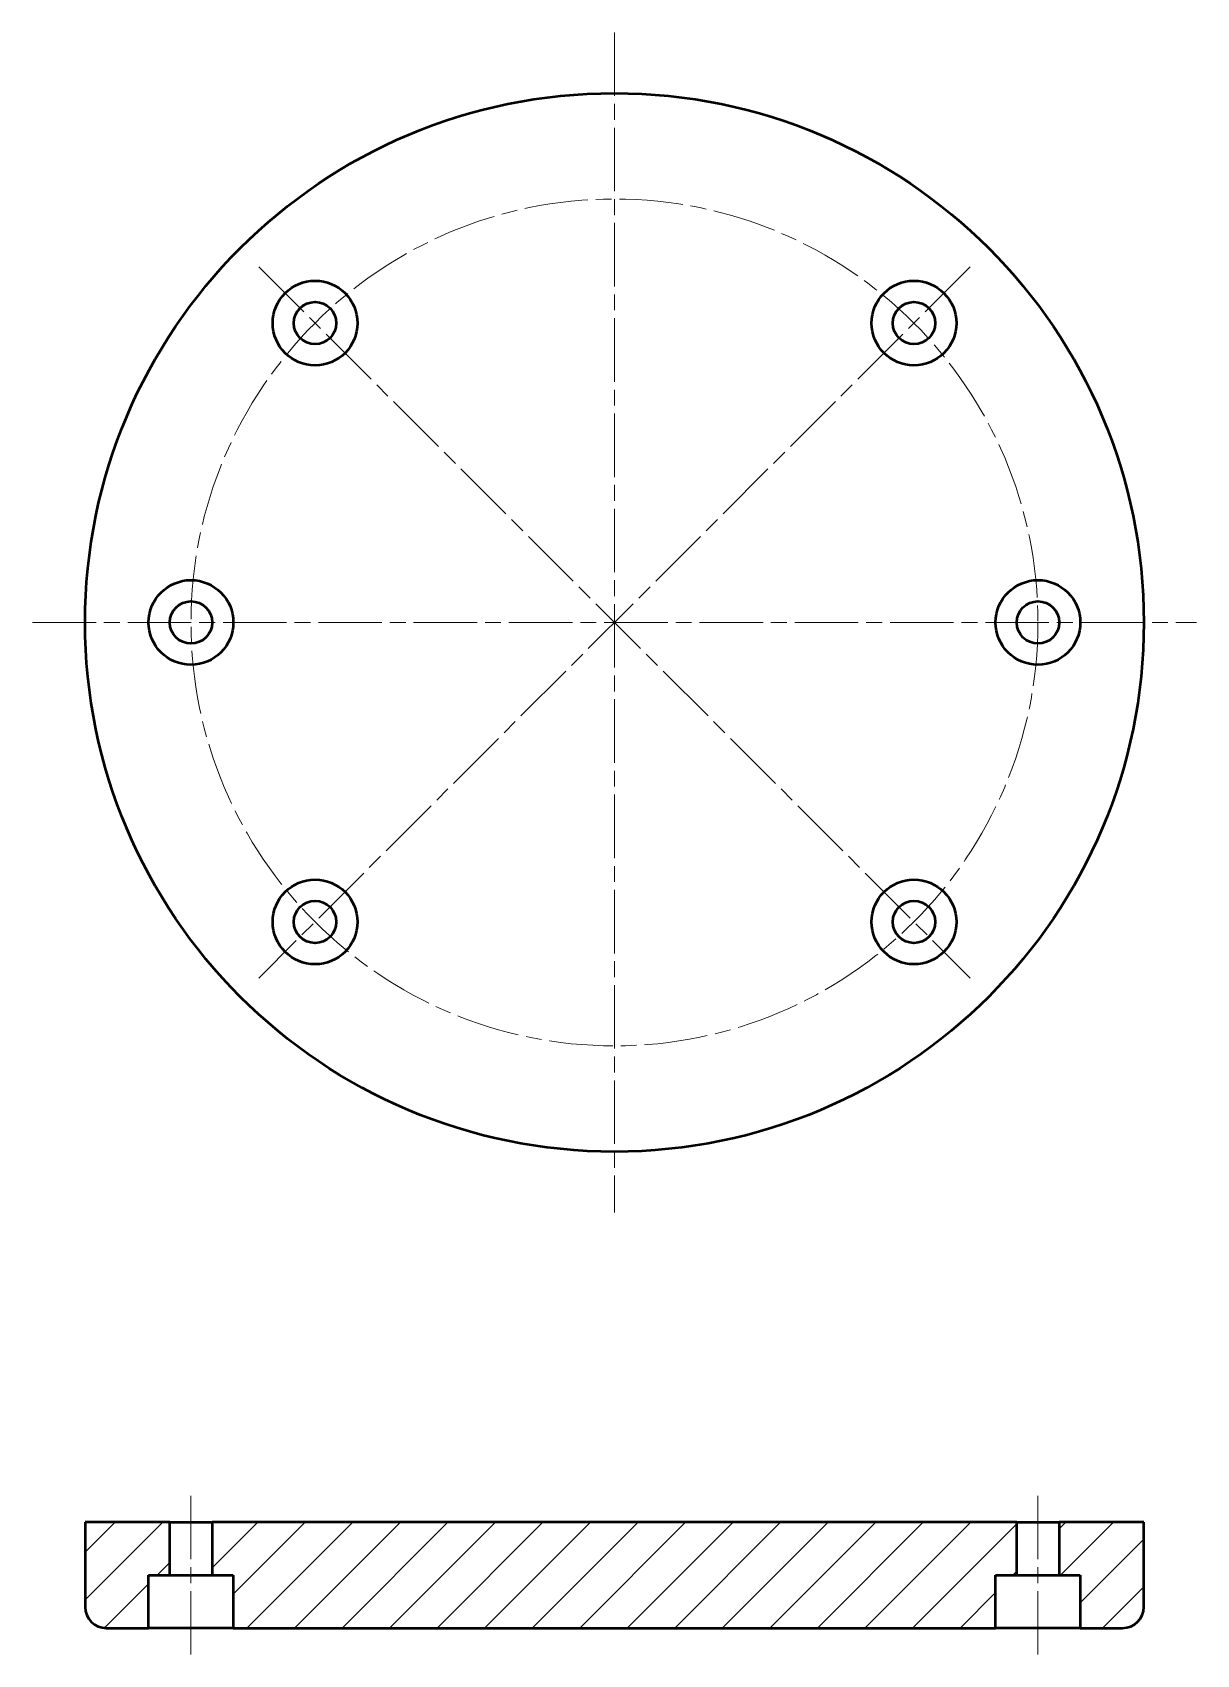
# Model space of a CAD drawing. Header units: millimetres. Extents: x 139 to 249, y 301 to 454.
import ezdxf

# ---------------------------------------------------------------- set-up
doc = ezdxf.new("R2010")
doc.units = ezdxf.units.MM
doc.linetypes.add('AM_ISO08W050x2', pattern=[9, 6, -0.75, 1.5, -0.75])
doc.layers.add('Netmanh', color=5, linetype='Continuous', lineweight=13)
doc.layers.add('Visible (ISO)', color=7, linetype='Continuous', lineweight=50)

msp = doc.modelspace()

# ---------------------------------------------------------------- hatches: boundary and pattern name
at = {"layer": 'Netmanh'}
h = msp.add_hatch(dxfattribs=at)
h.set_pattern_fill('ANSI31', color=256)
h.paths.add_polyline_path([(230.27, 308.24), (232.27, 308.24), (232.27, 313.24), (194.27, 313.24), (156.27, 313.24), (156.27, 308.24), (158.27, 308.24), (158.27, 303.24), (194.27, 303.24), (230.27, 303.24)])
h.paths.add_polyline_path([(152.27, 313.24), (144.27, 313.24), (144.27, 305.24, 0.414214), (146.27, 303.24), (150.27, 303.24), (150.27, 308.24), (152.27, 308.24)])
h.paths.add_polyline_path([(244.27, 313.24), (236.27, 313.24), (236.27, 308.24), (238.27, 308.24), (238.27, 303.24), (242.27, 303.24, 0.414214), (244.27, 305.24)])

# ---------------------------------------------------------------- linework, layer by layer
at = {"layer": 'Netmanh', "linetype": 'AM_ISO08W050x2'}
for p, q in [((194.27, 453.98), (194.27, 342.5)), ((227.86, 431.83), (160.68, 364.65)), ((160.68, 431.83), (227.86, 364.65)), ((139.3, 398.24), (249.25, 398.24)), ((154.27, 315.74), (154.27, 300.74)), ((234.27, 315.74), (234.27, 300.74))]:
    msp.add_line(p, q, dxfattribs=at)
msp.add_circle((194.27, 398.24), 40, dxfattribs=at)
at = {"layer": 'Visible (ISO)'}
for p, q in [((144.27, 313.24), (144.27, 305.24)), ((152.27, 313.24), (144.27, 313.24)), ((152.27, 313.24), (156.27, 313.24)), ((152.27, 308.24), (152.27, 313.24)), ((156.27, 313.24), (156.27, 308.24)), ((194.27, 313.24), (156.27, 313.24)), ((232.27, 313.24), (194.27, 313.24)), ((232.27, 313.24), (236.27, 313.24)), ((232.27, 308.24), (232.27, 313.24)), ((236.27, 313.24), (236.27, 308.24)), ((244.27, 313.24), (236.27, 313.24)), ((244.27, 305.24), (244.27, 313.24)), ((150.27, 308.24), (152.27, 308.24)), ((150.27, 303.24), (150.27, 308.24)), ((152.27, 308.24), (156.27, 308.24)), ((156.27, 308.24), (158.27, 308.24)), ((158.27, 308.24), (158.27, 303.24)), ((230.27, 308.24), (232.27, 308.24)), ((230.27, 303.24), (230.27, 308.24)), ((232.27, 308.24), (236.27, 308.24)), ((236.27, 308.24), (238.27, 308.24)), ((238.27, 308.24), (238.27, 303.24)), ((146.27, 303.24), (150.27, 303.24)), ((158.27, 303.24), (150.27, 303.24)), ((158.27, 303.24), (194.27, 303.24)), ((194.27, 303.24), (230.27, 303.24)), ((238.27, 303.24), (230.27, 303.24)), ((238.27, 303.24), (242.27, 303.24))]:
    msp.add_line(p, q, dxfattribs=at)
for centre, radius in [((194.27, 398.24), 50), ((165.99, 426.52), 4), ((222.56, 426.52), 4), ((165.99, 426.52), 2), ((222.56, 426.52), 2), ((154.27, 398.24), 4), ((234.27, 398.24), 4), ((154.27, 398.24), 2), ((234.27, 398.24), 2), ((165.99, 369.95), 4), ((222.56, 369.95), 4), ((165.99, 369.95), 2), ((222.56, 369.95), 2)]:
    msp.add_circle(centre, radius, dxfattribs=at)
for centre, start, end in [((146.27, 305.24), 180, 270), ((242.27, 305.24), 270, 0)]:
    msp.add_arc(centre, 2, start, end, dxfattribs=at)

doc.saveas('drawing.dxf')
